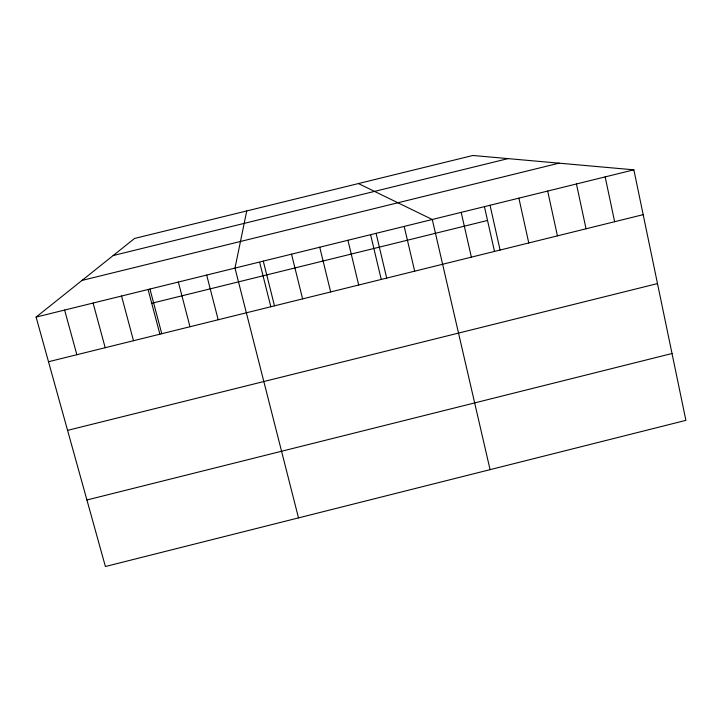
<?xml version="1.0" encoding="UTF-8"?>
<svg xmlns="http://www.w3.org/2000/svg" width="722" height="722" viewBox="0 0 722 722"><rect width="100%" height="100%" fill="white"/><g stroke="black" fill="none" stroke-linecap="round" stroke-linejoin="round"><path stroke-width="1.08" d="M246.743 210.941L234.993 268.088L298.502 517.9M36.1 317.084L134.572 238.45L472.91 155.483L633.862 169.832L685.9 420.348L105.403 566.517L36.1 317.084L633.862 169.832M86.92 499.985L672.02 353.509M67.579 430.366L657.489 283.584M151.719 303.276L487.531 220.454M48.509 361.731L643.176 214.66M113.164 255.543L508.053 158.614M82.001 280.425L559.054 163.163M358.401 183.559L432.27 219.488L490.085 469.652M64.61 310.054L76.866 354.71M93.093 303.041L105.195 347.706M121.54 296.029L133.498 340.712M148.263 290.19L159.905 334.223M149.95 289.035L161.764 333.717M178.334 282.04L189.994 326.732M206.682 275.064L218.188 319.765M263.277 261.12L274.495 305.839M259.758 262.727L270.84 306.787M291.526 254.162L302.599 298.89M319.738 247.213L330.667 291.95M347.923 240.264L358.699 285.01M370.756 235.381L381.261 279.477M376.072 233.332L386.703 278.087M404.185 226.41L414.681 271.165M461.178 212.367L471.376 257.149M490.039 205.256L500.093 250.047M484.579 207.34L494.516 251.473M518.874 198.153L528.775 242.953M547.673 191.059L557.429 235.868M576.436 183.975L586.047 228.784M605.171 176.899L614.63 221.717"/></g></svg>
